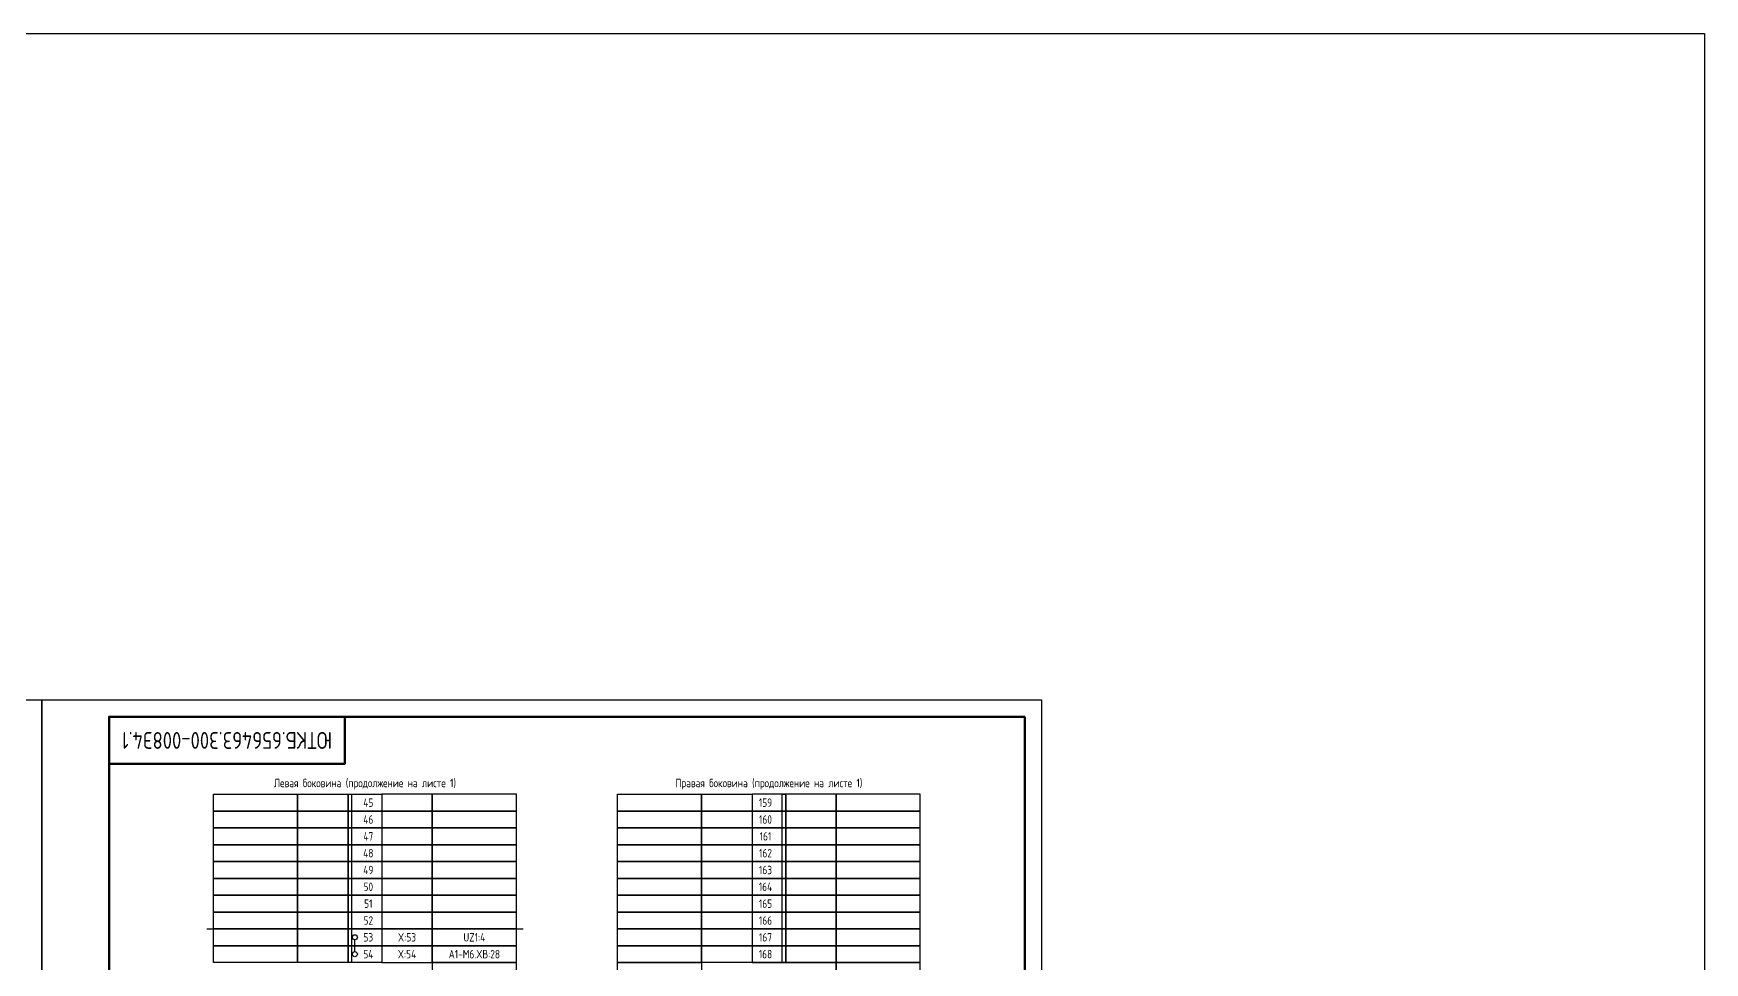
# Model space of a CAD drawing. Header units: millimetres. Extents: x -774 to 2891, y -90 to 618.
# Drawn here: x 2394.5 to 2891, y 342 to 618 of the extents above; entities that cross this region are included whole.
import ezdxf

# ---------------------------------------------------------------- set-up
doc = ezdxf.new("R2010")
doc.units = ezdxf.units.MM
doc.styles.add('Gost_type_A', font='GOST_A.TTF')

# ---------------------------------------------------------------- blocks, each defined once
blk = doc.blocks.new('Штамп угловой верхний')
at = {"lineweight": 50}
blk.add_lwpolyline([(0, 0), (70, 0), (70, -14), (0, -14)], close=True, dxfattribs=at)

msp = doc.modelspace()

# ---------------------------------------------------------------- linework, layer by layer
at = {"lineweight": 30}
msp.add_line((2446, 352), (2540, 352), dxfattribs=at)
msp.add_line((2490, 345.25), (2490, 348.75))
for points in [[(-774, 618), (2891, 618), (2891, -90), (-774, -90)], [(2397, 420), (2397, 0), (2100, 0), (2100, 420)], [(2694, 420), (2694, 0), (2397, 0), (2397, 420)], [(2448, 392), (2473, 392), (2473, 387), (2448, 387)], [(2473, 392), (2488, 392), (2488, 387), (2473, 387)], [(2488, 392), (2498, 392), (2498, 387), (2488, 387)], [(2488, 392), (2489, 392), (2489, 387), (2488, 387)], [(2513, 392), (2498, 392), (2498, 387), (2513, 387)], [(2538, 392), (2513, 392), (2513, 387), (2538, 387)], [(2568, 392), (2593, 392), (2593, 387), (2568, 387)], [(2593, 392), (2608, 392), (2608, 387), (2593, 387)], [(2618, 392), (2608, 392), (2608, 387), (2618, 387)], [(2617, 392), (2618, 392), (2618, 387), (2617, 387)], [(2633, 392), (2618, 392), (2618, 387), (2633, 387)], [(2658, 392), (2633, 392), (2633, 387), (2658, 387)], [(2448, 387), (2473, 387), (2473, 382), (2448, 382)], [(2473, 387), (2488, 387), (2488, 382), (2473, 382)], [(2488, 387), (2498, 387), (2498, 382), (2488, 382)], [(2488, 387), (2489, 387), (2489, 382), (2488, 382)], [(2513, 387), (2498, 387), (2498, 382), (2513, 382)], [(2538, 387), (2513, 387), (2513, 382), (2538, 382)], [(2568, 387), (2593, 387), (2593, 382), (2568, 382)], [(2593, 387), (2608, 387), (2608, 382), (2593, 382)], [(2618, 387), (2608, 387), (2608, 382), (2618, 382)], [(2617, 387), (2618, 387), (2618, 382), (2617, 382)], [(2633, 387), (2618, 387), (2618, 382), (2633, 382)], [(2658, 387), (2633, 387), (2633, 382), (2658, 382)], [(2448, 382), (2473, 382), (2473, 377), (2448, 377)], [(2473, 382), (2488, 382), (2488, 377), (2473, 377)], [(2488, 382), (2498, 382), (2498, 377), (2488, 377)], [(2488, 382), (2489, 382), (2489, 377), (2488, 377)], [(2513, 382), (2498, 382), (2498, 377), (2513, 377)], [(2538, 382), (2513, 382), (2513, 377), (2538, 377)], [(2568, 382), (2593, 382), (2593, 377), (2568, 377)], [(2593, 382), (2608, 382), (2608, 377), (2593, 377)], [(2618, 382), (2608, 382), (2608, 377), (2618, 377)], [(2617, 382), (2618, 382), (2618, 377), (2617, 377)], [(2633, 382), (2618, 382), (2618, 377), (2633, 377)], [(2658, 382), (2633, 382), (2633, 377), (2658, 377)], [(2448, 377), (2473, 377), (2473, 372), (2448, 372)], [(2473, 377), (2488, 377), (2488, 372), (2473, 372)], [(2488, 377), (2498, 377), (2498, 372), (2488, 372)], [(2488, 377), (2489, 377), (2489, 372), (2488, 372)], [(2513, 377), (2498, 377), (2498, 372), (2513, 372)], [(2538, 377), (2513, 377), (2513, 372), (2538, 372)], [(2568, 377), (2593, 377), (2593, 372), (2568, 372)], [(2593, 377), (2608, 377), (2608, 372), (2593, 372)], [(2618, 377), (2608, 377), (2608, 372), (2618, 372)], [(2617, 377), (2618, 377), (2618, 372), (2617, 372)], [(2633, 377), (2618, 377), (2618, 372), (2633, 372)], [(2658, 377), (2633, 377), (2633, 372), (2658, 372)], [(2448, 372), (2473, 372), (2473, 367), (2448, 367)], [(2473, 372), (2488, 372), (2488, 367), (2473, 367)], [(2488, 372), (2498, 372), (2498, 367), (2488, 367)], [(2488, 372), (2489, 372), (2489, 367), (2488, 367)], [(2513, 372), (2498, 372), (2498, 367), (2513, 367)], [(2538, 372), (2513, 372), (2513, 367), (2538, 367)], [(2568, 372), (2593, 372), (2593, 367), (2568, 367)], [(2593, 372), (2608, 372), (2608, 367), (2593, 367)], [(2618, 372), (2608, 372), (2608, 367), (2618, 367)], [(2617, 372), (2618, 372), (2618, 367), (2617, 367)], [(2633, 372), (2618, 372), (2618, 367), (2633, 367)], [(2658, 372), (2633, 372), (2633, 367), (2658, 367)], [(2448, 367), (2473, 367), (2473, 362), (2448, 362)], [(2473, 367), (2488, 367), (2488, 362), (2473, 362)], [(2488, 367), (2498, 367), (2498, 362), (2488, 362)], [(2488, 367), (2489, 367), (2489, 362), (2488, 362)], [(2513, 367), (2498, 367), (2498, 362), (2513, 362)], [(2538, 367), (2513, 367), (2513, 362), (2538, 362)], [(2568, 367), (2593, 367), (2593, 362), (2568, 362)], [(2593, 367), (2608, 367), (2608, 362), (2593, 362)], [(2618, 367), (2608, 367), (2608, 362), (2618, 362)], [(2617, 367), (2618, 367), (2618, 362), (2617, 362)], [(2633, 367), (2618, 367), (2618, 362), (2633, 362)], [(2658, 367), (2633, 367), (2633, 362), (2658, 362)], [(2448, 362), (2473, 362), (2473, 357), (2448, 357)], [(2473, 362), (2488, 362), (2488, 357), (2473, 357)], [(2488, 362), (2498, 362), (2498, 357), (2488, 357)], [(2488, 362), (2489, 362), (2489, 357), (2488, 357)], [(2513, 362), (2498, 362), (2498, 357), (2513, 357)], [(2538, 362), (2513, 362), (2513, 357), (2538, 357)], [(2568, 362), (2593, 362), (2593, 357), (2568, 357)], [(2593, 362), (2608, 362), (2608, 357), (2593, 357)], [(2618, 362), (2608, 362), (2608, 357), (2618, 357)], [(2617, 362), (2618, 362), (2618, 357), (2617, 357)], [(2633, 362), (2618, 362), (2618, 357), (2633, 357)], [(2658, 362), (2633, 362), (2633, 357), (2658, 357)], [(2448, 357), (2473, 357), (2473, 352), (2448, 352)], [(2473, 357), (2488, 357), (2488, 352), (2473, 352)], [(2488, 357), (2498, 357), (2498, 352), (2488, 352)], [(2488, 357), (2489, 357), (2489, 352), (2488, 352)], [(2513, 357), (2498, 357), (2498, 352), (2513, 352)], [(2538, 357), (2513, 357), (2513, 352), (2538, 352)], [(2568, 357), (2593, 357), (2593, 352), (2568, 352)], [(2593, 357), (2608, 357), (2608, 352), (2593, 352)], [(2618, 357), (2608, 357), (2608, 352), (2618, 352)], [(2617, 357), (2618, 357), (2618, 352), (2617, 352)], [(2633, 357), (2618, 357), (2618, 352), (2633, 352)], [(2658, 357), (2633, 357), (2633, 352), (2658, 352)], [(2448, 352), (2473, 352), (2473, 347), (2448, 347)], [(2473, 352), (2488, 352), (2488, 347), (2473, 347)], [(2488, 352), (2498, 352), (2498, 347), (2488, 347)], [(2488, 352), (2489, 352), (2489, 347), (2488, 347)], [(2513, 352), (2498, 352), (2498, 347), (2513, 347)], [(2538, 352), (2513, 352), (2513, 347), (2538, 347)], [(2568, 352), (2593, 352), (2593, 347), (2568, 347)], [(2593, 352), (2608, 352), (2608, 347), (2593, 347)], [(2618, 352), (2608, 352), (2608, 347), (2618, 347)], [(2617, 352), (2618, 352), (2618, 347), (2617, 347)], [(2633, 352), (2618, 352), (2618, 347), (2633, 347)], [(2658, 352), (2633, 352), (2633, 347), (2658, 347)], [(2448, 347), (2473, 347), (2473, 342), (2448, 342)], [(2473, 347), (2488, 347), (2488, 342), (2473, 342)], [(2488, 347), (2489, 347), (2489, 342), (2488, 342)], [(2488, 347), (2498, 347), (2498, 342), (2488, 342)], [(2513, 347), (2498, 347), (2498, 342), (2513, 342)], [(2538, 347), (2513, 347), (2513, 342), (2538, 342)], [(2568, 347), (2593, 347), (2593, 342), (2568, 342)], [(2593, 347), (2608, 347), (2608, 342), (2593, 342)], [(2618, 347), (2608, 347), (2608, 342), (2618, 342)], [(2617, 347), (2618, 347), (2618, 342), (2617, 342)], [(2633, 347), (2618, 347), (2618, 342), (2633, 342)], [(2658, 347), (2633, 347), (2633, 342), (2658, 342)], [(2538, 342), (2513, 342), (2513, 332), (2538, 332)], [(2568, 342), (2593, 342), (2593, 332), (2568, 332)], [(2633, 342), (2593, 342), (2593, 332), (2633, 332)], [(2658, 342), (2633, 342), (2633, 332), (2658, 332)]]:
    msp.add_lwpolyline(points, close=True)
at = {"lineweight": 50}
msp.add_lwpolyline([(2689, 415), (2689, 5), (2417, 5), (2417, 415)], close=True, dxfattribs=at)
for centre in [(2490, 349.5), (2490, 344.5)]:
    msp.add_circle(centre, 0.75)

# ---------------------------------------------------------------- block references
msp.add_blockref('Штамп угловой верхний', (2417, 415))

# ---------------------------------------------------------------- texts
at = {"insert": (2452, 408), "char_height": 5, "width": 70, "attachment_point": 5, "rotation": 180, "style": 'Gost_type_A'}
msp.add_mtext('ЮТКБ.656463.300-008Э4.1', dxfattribs=at)
at = {"char_height": 2.5, "attachment_point": 5, "style": 'Gost_type_A'}
for s, insert, width in [('Левая боковина (продолжение на листе 1)', (2493, 395), 90), ('Правая боковина (продолжение на листе 1)', (2613, 395), 90), ('UZ1:4', (2525.5, 349.5), 25), ('A1-M6.XВ:28', (2525.5, 344.5), 25)]:
    msp.add_mtext(s, dxfattribs=dict(at, insert=insert, width=width))
at = {"ltscale": 10, "char_height": 2.5, "attachment_point": 5, "style": 'Gost_type_A'}
for s, insert, width in [('45', (2494, 389.5), 8), ('159', (2612, 389.5), 8), ('46', (2494, 384.5), 8), ('160', (2612, 384.5), 8), ('47', (2494, 379.5), 8), ('161', (2612, 379.5), 8), ('48', (2494, 374.5), 8), ('162', (2612, 374.5), 8), ('49', (2494, 369.5), 8), ('163', (2612, 369.5), 8), ('50', (2494, 364.5), 8), ('164', (2612, 364.5), 8), ('51', (2494, 359.5), 8), ('165', (2612, 359.5), 8), ('52', (2494, 354.5), 8), ('166', (2612, 354.5), 8), ('53', (2494, 349.5), 8), ('X:53', (2505.5, 349.5), 15), ('167', (2612, 349.5), 8), ('54', (2494, 344.5), 8), ('X:54', (2505.5, 344.5), 15), ('168', (2612, 344.5), 8)]:
    msp.add_mtext(s, dxfattribs=dict(at, insert=insert, width=width))

doc.saveas('drawing.dxf')
